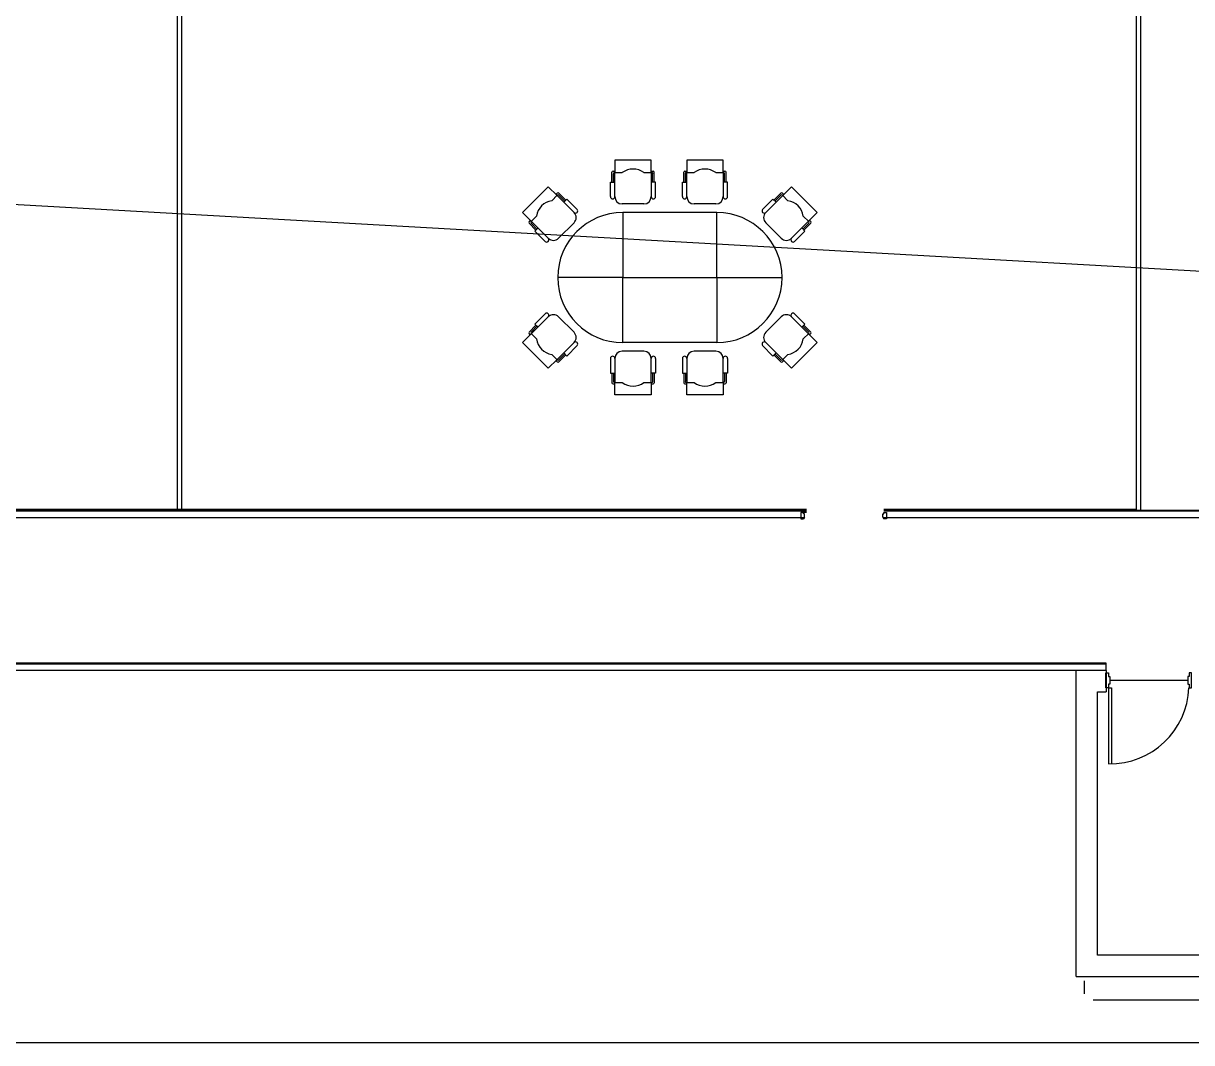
# Model space of a CAD drawing. Header units: millimetres. Extents: x 391350 to 515311, y -283575 to -199845.
# Drawn here: x 468438 to 482083, y -239526 to -227621 of the extents above; entities that cross this region are included whole.
import ezdxf

# ---------------------------------------------------------------- set-up
doc = ezdxf.new("R2010")
doc.units = ezdxf.units.MM
doc.layers.add('Evac_Exit', color=6, linetype='Continuous')
doc.layers.add('Evac_Occupant', color=183, linetype='Continuous')

msp = doc.modelspace()

# ---------------------------------------------------------------- linework, layer by layer
at = {"color": 0}
for p, q in [((470234, -215823), (470234, -233298)), ((470284, -215823), (470284, -233298)), ((481437, -215823), (481437, -233298)), ((481487, -215823), (481487, -233311)), ((475346, -229220), (475346, -229364)), ((475771, -229220), (475346, -229220)), ((475771, -229364), (475771, -229220)), ((476612, -229220), (476187, -229220)), ((476187, -229220), (476187, -229364)), ((476612, -229364), (476612, -229220)), ((475312, -229475), (475312, -229360)), ((475325, -229347), (475346, -229347)), ((475329, -229475), (475329, -229377)), ((475342, -229364), (475431, -229364)), ((475346, -229645), (475346, -229364)), ((475686, -229364), (475776, -229364)), ((475771, -229347), (475793, -229347)), ((475771, -229364), (475771, -229645)), ((475788, -229475), (475788, -229377)), ((475805, -229475), (475805, -229360)), ((476153, -229475), (476153, -229360)), ((476165, -229347), (476187, -229347)), ((476170, -229475), (476170, -229377)), ((476182, -229364), (476272, -229364)), ((476187, -229645), (476187, -229364)), ((476527, -229364), (476616, -229364)), ((476612, -229347), (476633, -229347)), ((476612, -229364), (476612, -229645)), ((476629, -229475), (476629, -229377)), ((476646, -229475), (476646, -229360)), ((474269, -229830), (474569, -229530)), ((474569, -229530), (474671, -229632)), ((474674, -229629), (474611, -229692)), ((474674, -229605), (474659, -229620)), ((474870, -229830), (474671, -229632)), ((474773, -229686), (474692, -229605)), ((474761, -229698), (474692, -229629)), ((477109, -229830), (477308, -229632)), ((477205, -229686), (477287, -229605)), ((477217, -229698), (477287, -229629)), ((477305, -229605), (477320, -229620)), ((477305, -229629), (477368, -229692)), ((477410, -229530), (477308, -229632)), ((477710, -229830), (477410, -229530)), ((475686, -229730), (475431, -229730)), ((476527, -229730), (476272, -229730)), ((474371, -229932), (474269, -229830)), ((474359, -229920), (474344, -229935)), ((474431, -229872), (474368, -229935)), ((477548, -229872), (477611, -229935)), ((477608, -229932), (477710, -229830)), ((477620, -229920), (477635, -229935)), ((474425, -230035), (474344, -229953)), ((474437, -230023), (474368, -229953)), ((474371, -229932), (474569, -230131)), ((474689, -230131), (474870, -229950)), ((477290, -230131), (477109, -229950)), ((477608, -229932), (477410, -230131)), ((477542, -230023), (477611, -229953)), ((477554, -230035), (477635, -229953)), ((475439, -230590), (474679, -230590)), ((476539, -230590), (477299, -230590)), ((474425, -231145), (474344, -231226)), ((474371, -231247), (474569, -231049)), ((474689, -231049), (474870, -231229)), ((477290, -231049), (477109, -231229)), ((477608, -231247), (477410, -231049)), ((477554, -231145), (477635, -231226)), ((474371, -231247), (474269, -231349)), ((474359, -231259), (474344, -231244)), ((474437, -231157), (474368, -231226)), ((474431, -231307), (474368, -231244)), ((477542, -231157), (477611, -231226)), ((477548, -231307), (477611, -231244)), ((477608, -231247), (477710, -231349)), ((477620, -231259), (477635, -231244)), ((474269, -231349), (474569, -231650)), ((474870, -231349), (474671, -231548)), ((477109, -231349), (477308, -231548)), ((477710, -231349), (477410, -231650)), ((474569, -231650), (474671, -231548)), ((474674, -231551), (474611, -231488)), ((474674, -231575), (474659, -231560)), ((474761, -231482), (474692, -231551)), ((474773, -231494), (474692, -231575)), ((475346, -231535), (475346, -231815)), ((475686, -231450), (475431, -231450)), ((475771, -231815), (475771, -231535)), ((476187, -231535), (476187, -231815)), ((476527, -231450), (476272, -231450)), ((476612, -231815), (476612, -231535)), ((477205, -231494), (477287, -231575)), ((477217, -231482), (477287, -231551)), ((477305, -231551), (477368, -231488)), ((477305, -231575), (477320, -231560)), ((477410, -231650), (477308, -231548)), ((475312, -231705), (475312, -231819)), ((475325, -231832), (475346, -231832)), ((475329, -231705), (475329, -231802)), ((475342, -231815), (475431, -231815)), ((475346, -231960), (475346, -231815)), ((475686, -231815), (475776, -231815)), ((475771, -231815), (475771, -231960)), ((475771, -231832), (475793, -231832)), ((475788, -231705), (475788, -231802)), ((475805, -231705), (475805, -231819)), ((476153, -231705), (476153, -231819)), ((476165, -231832), (476187, -231832)), ((476170, -231705), (476170, -231802)), ((476182, -231815), (476272, -231815)), ((476187, -231960), (476187, -231815)), ((476527, -231815), (476616, -231815)), ((476612, -231815), (476612, -231960)), ((476612, -231832), (476633, -231832)), ((476629, -231705), (476629, -231802)), ((476646, -231705), (476646, -231819)), ((475771, -231960), (475346, -231960)), ((476612, -231960), (476187, -231960)), ((477584, -233298), (460854, -233298)), ((477584, -233311), (460854, -233311)), ((477584, -233320), (460854, -233320)), ((477519, -233334), (477519, -233407)), ((477584, -233334), (477519, -233334)), ((477550, -233350), (477550, -233334)), ((481437, -233298), (478487, -233298)), ((496184, -233311), (478487, -233311)), ((496234, -233320), (478488, -233320)), ((478488, -233350), (478488, -233334)), ((478488, -233334), (478519, -233334)), ((478519, -233334), (478519, -233407)), ((477557, -233395), (460804, -233395)), ((477519, -233407), (477550, -233407)), ((477563, -233350), (477550, -233350)), ((477563, -233388), (477550, -233407)), ((477563, -233388), (477563, -233350)), ((478475, -233388), (478475, -233350)), ((478475, -233350), (478488, -233350)), ((478475, -233388), (478488, -233407)), ((496234, -233395), (478481, -233395)), ((478519, -233407), (478488, -233407)), ((481084, -235095), (460804, -235095)), ((481084, -235105), (460804, -235105)), ((481084, -235180), (481084, -235095)), ((481084, -235180), (460804, -235180)), ((480734, -238755), (480734, -235180)), ((481084, -235180), (480734, -235180)), ((481083, -235381), (481083, -235206)), ((481083, -235206), (481114, -235206)), ((481084, -235180), (481084, -235430)), ((481114, -235206), (481114, -235250)), ((481114, -235381), (481083, -235381)), ((481114, -235250), (481127, -235250)), ((481127, -235337), (481114, -235337)), ((481114, -235337), (481114, -235381)), ((481114, -235381), (481114, -236270)), ((481127, -235250), (481127, -235337)), ((481149, -235381), (481149, -236269)), ((480984, -235430), (481084, -235430)), ((480984, -238505), (480984, -235430)), ((489484, -238505), (480984, -238505)), ((480734, -238755), (489734, -238755)), ((480834, -238955), (480834, -238805)), ((480934, -239025), (485534, -239025))]:
    msp.add_line(p, q, dxfattribs=at)
for points in [[(456689, -204650), (515311, -204650), (515311, -239526), (456689, -239526)], [(475439, -230590), (476539, -230590), (476539, -229830), (475439, -229830)], [(475439, -230590), (476539, -230590), (476539, -231350), (475439, -231350)], [(482083, -235381), (482083, -235206), (482053, -235206), (482053, -235250), (482040, -235250), (482040, -235337), (482053, -235337), (482053, -235381)]]:
    msp.add_lwpolyline(points, close=True, dxfattribs=at)
for points in [[(475295, -229645), (475295, -229475), (475346, -229475)], [(475822, -229645), (475822, -229475), (475771, -229475)], [(476136, -229645), (476136, -229475), (476187, -229475)], [(476663, -229645), (476663, -229475), (476612, -229475)], [(474906, -229794), (474786, -229674), (474749, -229710)], [(477073, -229794), (477193, -229674), (477229, -229710)], [(474533, -230167), (474413, -230047), (474449, -230010)], [(477446, -230167), (477566, -230047), (477530, -230010)], [(474533, -231013), (474413, -231133), (474449, -231169)], [(477446, -231013), (477566, -231133), (477530, -231169)], [(474906, -231385), (474786, -231506), (474749, -231470)], [(477073, -231385), (477193, -231506), (477229, -231470)], [(475295, -231535), (475295, -231705), (475346, -231705)], [(475822, -231535), (475822, -231705), (475771, -231705)], [(476136, -231535), (476136, -231705), (476187, -231705)], [(476663, -231535), (476663, -231705), (476612, -231705)], [(470284, -233298), (477584, -233298)], [(478487, -233298), (481437, -233298)], [(481114, -235381), (481149, -235381)]]:
    msp.add_lwpolyline(points, dxfattribs=at)
for centre, radius, start, end in [((475325, -229360), 12.8, 90, 180), ((475342, -229377), 12.8, 90, 180), ((475559, -229534), 212, 53.1301, 126.8699), ((475776, -229377), 12.8, 0, 90), ((475793, -229360), 12.8, 0, 90), ((476165, -229360), 12.8, 90, 180), ((476182, -229377), 12.8, 90, 180), ((476399, -229534), 212, 53.1301, 126.8699), ((476616, -229377), 12.8, 0, 90), ((476633, -229360), 12.8, 0, 90), ((474683, -229614), 12.8, 45, 135), ((474683, -229638), 12.8, 45, 135), ((475321, -229645), 25.5, 180, 0), ((475431, -229645), 85, 180, 270), ((475686, -229645), 85, 270, 0), ((475797, -229645), 25.5, 180, 0), ((476161, -229645), 25.5, 180, 0), ((476272, -229645), 85, 180, 270), ((476527, -229645), 85, 270, 0), ((476637, -229645), 25.5, 180, 0), ((477296, -229614), 12.8, 45, 135), ((477296, -229638), 12.8, 45, 135), ((474641, -229902), 212, 98.1301, 171.8699), ((477338, -229902), 212, 8.1301, 81.8699), ((475439, -230590), 760, 90, 270), ((474888, -229812), 25.5, 225, 45), ((474810, -229890), 85, 315, 45), ((476539, -230590), 760, 270, 90), ((477091, -229812), 25.5, 135, 315), ((477169, -229890), 85, 135, 225), ((474353, -229944), 12.8, 135, 225), ((474377, -229944), 12.8, 135, 225), ((477602, -229944), 12.8, 315, 45), ((477626, -229944), 12.8, 315, 45), ((474551, -230149), 25.5, 225, 45), ((474629, -230071), 85, 225, 315), ((477350, -230071), 85, 225, 315), ((477428, -230149), 25.5, 135, 315), ((474551, -231031), 25.5, 315, 135), ((477428, -231031), 25.5, 45, 225), ((474629, -231109), 85, 45, 135), ((477350, -231109), 85, 45, 135), ((474353, -231235), 12.8, 135, 225), ((474377, -231235), 12.8, 135, 225), ((474810, -231289), 85, 315, 45), ((477169, -231289), 85, 135, 225), ((477602, -231235), 12.8, 315, 45), ((477626, -231235), 12.8, 315, 45), ((474641, -231277), 212, 188.1301, 261.8699), ((474888, -231367), 25.5, 315, 135), ((477091, -231367), 25.5, 45, 225), ((477338, -231277), 212, 278.1301, 351.8699), ((474683, -231542), 12.8, 225, 315), ((475321, -231535), 25.5, 0, 180), ((475431, -231535), 85, 90, 180), ((475686, -231535), 85, 0, 90), ((475797, -231535), 25.5, 0, 180), ((476161, -231535), 25.5, 0, 180), ((476272, -231535), 85, 90, 180), ((476527, -231535), 85, 0, 90), ((476637, -231535), 25.5, 0, 180), ((477296, -231542), 12.8, 225, 315), ((474683, -231566), 12.8, 225, 315), ((477296, -231566), 12.8, 225, 315), ((475325, -231819), 12.8, 180, 270), ((475342, -231802), 12.8, 180, 270), ((475559, -231645), 212, 233.1301, 306.8699), ((475776, -231802), 12.8, 270, 0), ((475793, -231819), 12.8, 270, 0), ((476165, -231819), 12.8, 180, 270), ((476182, -231802), 12.8, 180, 270), ((476399, -231645), 212, 233.1301, 306.8699), ((476616, -231802), 12.8, 270, 0), ((476633, -231819), 12.8, 270, 0), ((481128, -235344), 925, 269.1146, 357.7515)]:
    msp.add_arc(centre, radius, start, end, dxfattribs=at)
at = {"layer": 'Evac_Exit'}
msp.add_line((481127, -235293), (482040, -235293), dxfattribs=at)
at = {"layer": 'Evac_Occupant'}
msp.add_lwpolyline([(466115, -207033), (476119, -207033), (498658, -207033), (509557, -207033), (507579, -217892), (507721, -225920), (507830, -232094), (486491, -230761), (462153, -229390)], dxfattribs=at)

doc.saveas('drawing.dxf')
